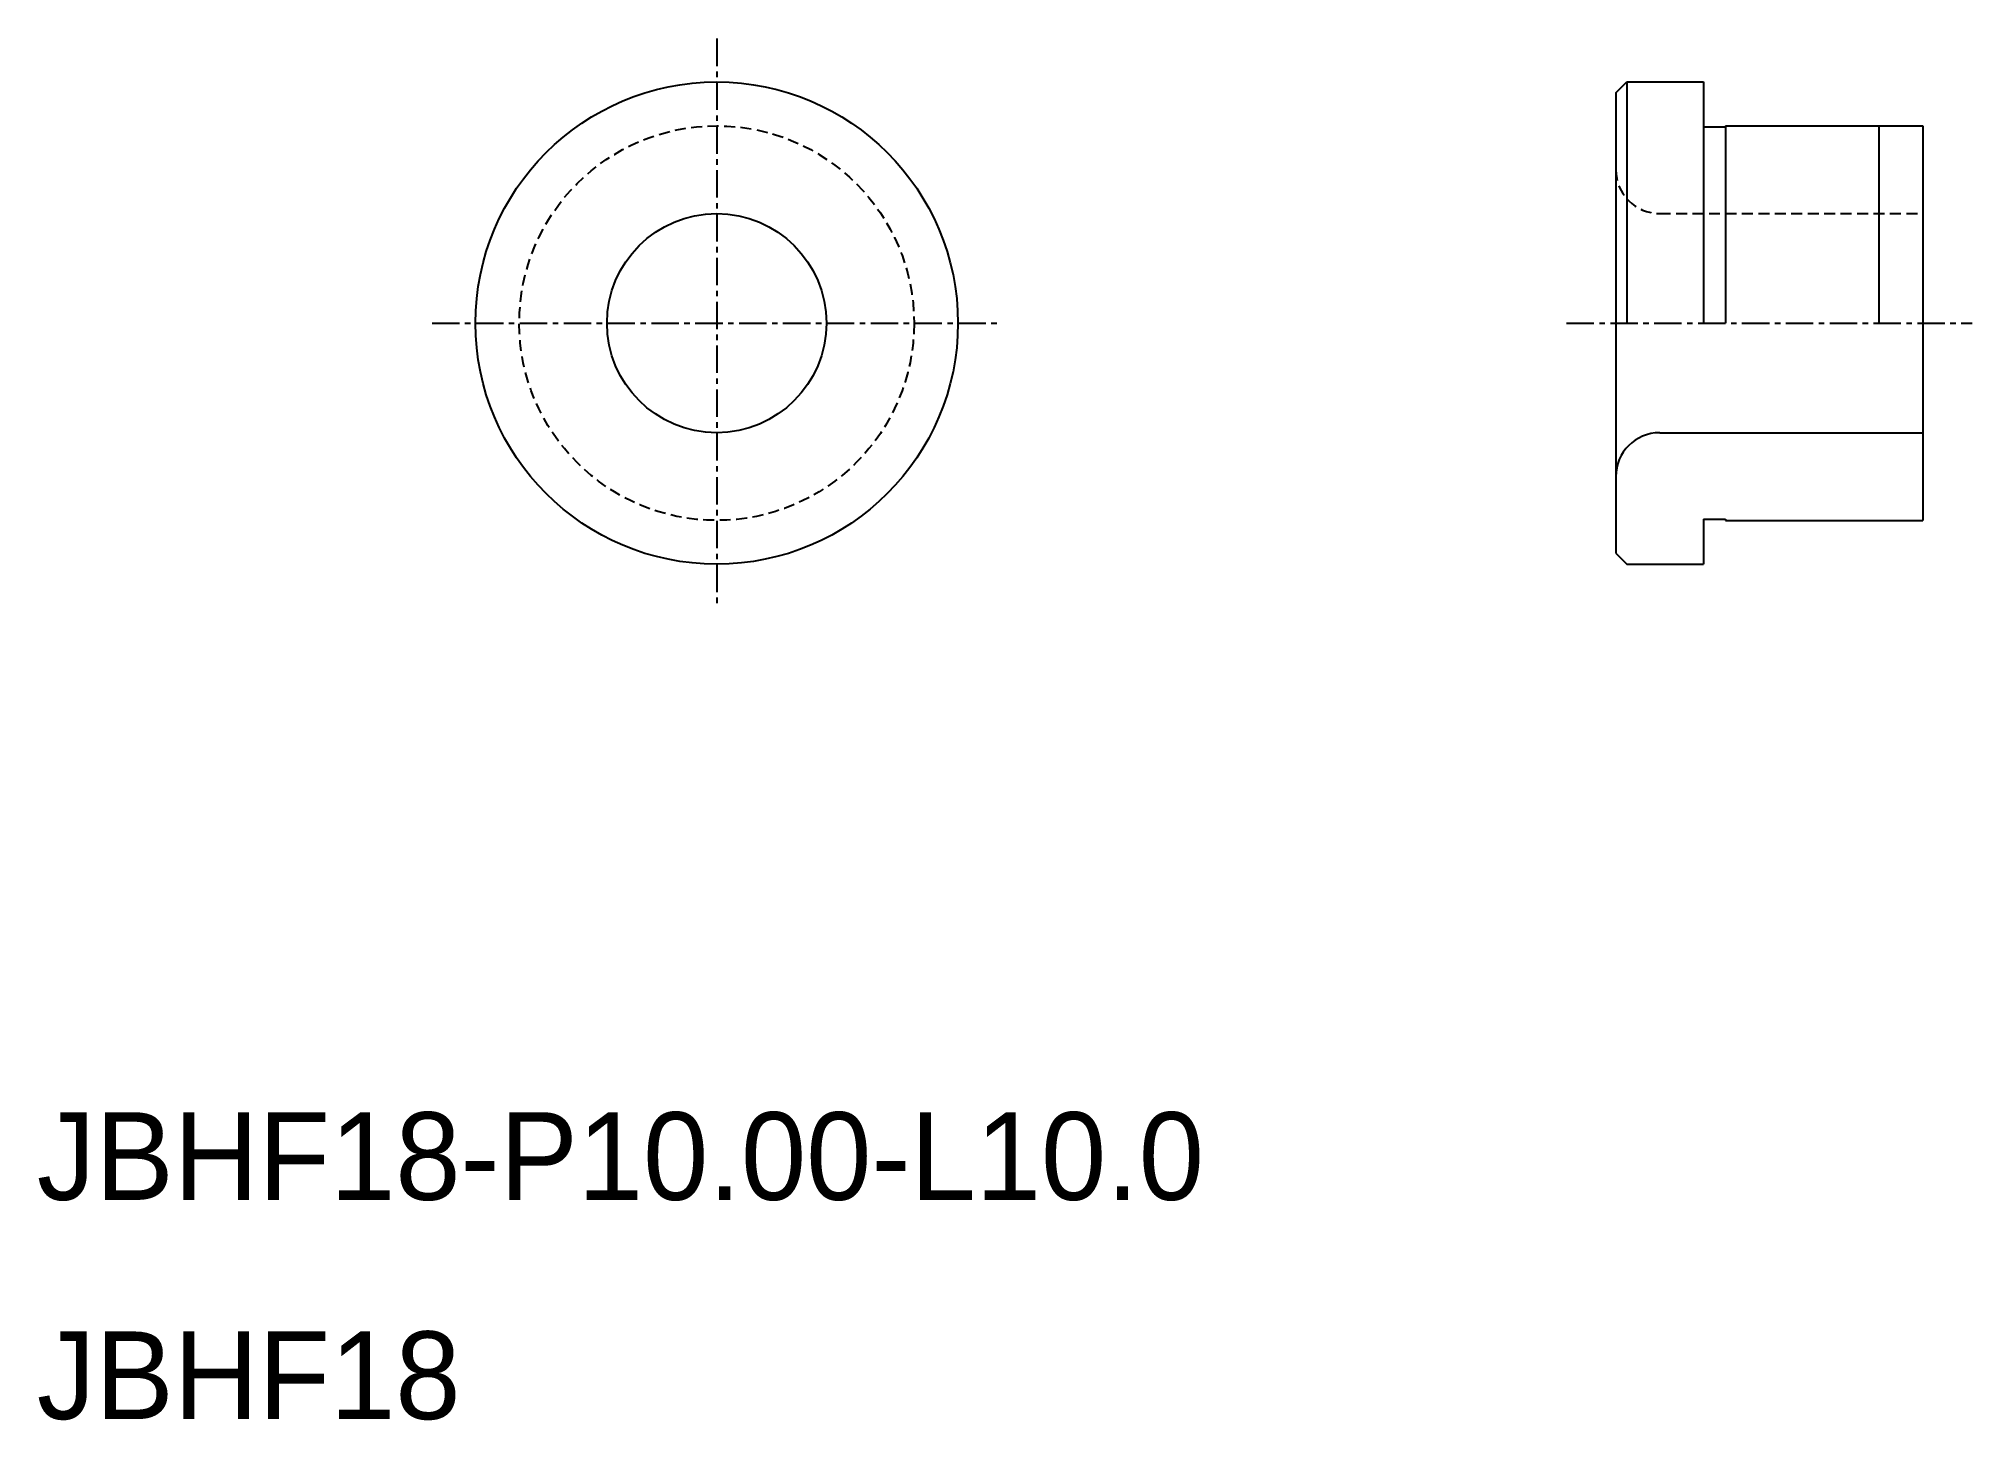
# Model space of a CAD drawing. Extents: x 10.1 to 98.3, y 9.9 to 73.
import ezdxf

# ---------------------------------------------------------------- set-up
doc = ezdxf.new("R2010")
doc.units = 0
doc.linetypes.add('CENTER', pattern=[2, 1.25, -0.25, 0.25, -0.25])
doc.linetypes.add('DASHED', pattern=[0.75, 0.5, -0.25])
doc.layers.get('0').update_dxf_attribs({"linetype": 'CONTINUOUS'})
doc.layers.add('CENTER', color=1, linetype='CENTER')

msp = doc.modelspace()

# ---------------------------------------------------------------- linework, layer by layer
at = {"color": 7, "linetype": 'CONTINUOUS'}
for p, q in [((82, 70.5), (82.5, 71)), ((82.5, 71), (82.5, 60)), ((82.5, 71), (86, 71)), ((86, 71), (86, 60)), ((82, 70.5), (82, 49.5)), ((86, 68.95), (87, 68.95)), ((87, 69), (96, 69)), ((87, 69), (87, 60)), ((94, 69), (94, 60)), ((96, 69), (96, 51)), ((87, 65), (87, 65)), ((90, 65), (90, 65)), ((84, 55), (96, 55)), ((86, 51.05), (86, 49)), ((86, 51.05), (87, 51.05)), ((87, 51.05), (87, 51)), ((87, 51), (96, 51)), ((82, 49.5), (82.5, 49)), ((82.5, 49), (86, 49))]:
    msp.add_line(p, q, dxfattribs=at)
at = {"color": 3, "linetype": 'DASHED'}
msp.add_line((84, 65), (96, 65), dxfattribs=at)
at = {"color": 7, "linetype": 'CONTINUOUS'}
for radius in [11, 5]:
    msp.add_circle((41, 60), radius, dxfattribs=at)
at = {"color": 3, "linetype": 'DASHED'}
msp.add_circle((41, 60), 9, dxfattribs=at)
msp.add_arc((84, 67), 2, 180, 270, dxfattribs=at)
at = {"color": 7, "linetype": 'CONTINUOUS'}
msp.add_arc((84, 53), 2, 90, 180, dxfattribs=at)
at = {"layer": 'CENTER', "color": 1, "linetype": 'CENTER'}
for p, q in [((41, 72.977), (41, 47.023)), ((28.023, 60), (53.977, 60)), ((79.752, 60), (98.256, 60))]:
    msp.add_line(p, q, dxfattribs=at)

# ---------------------------------------------------------------- texts
at = {"color": 7, "linetype": 'CONTINUOUS'}
for s, p in [('JBHF18-P10.00-L10.0', (10, 20)), ('JBHF18', (10, 10))]:
    msp.add_text(s, height=4, dxfattribs=at).set_placement(p)

doc.saveas('drawing.dxf')
